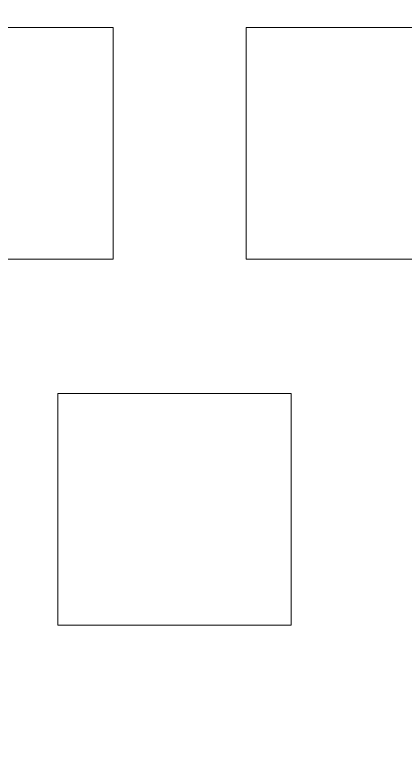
# Model space of a CAD drawing. Header units: inches. Extents: x -5.25 to 4.1, y -1.02 to 4.
# Drawn here: x -3.548 to -2.883, y 1.562 to 2.804 of the extents above; entities that cross this region are included whole.
import ezdxf

# ---------------------------------------------------------------- set-up
doc = ezdxf.new("R2010")
doc.units = ezdxf.units.IN
doc.header["$MEASUREMENT"] = 0
doc.layers.add('Layer 1', color=7, linetype='Continuous', lineweight=0)

msp = doc.modelspace()

# ---------------------------------------------------------------- linework, layer by layer
at = {"layer": 'Layer 1', "color": 250, "lineweight": 0, "true_color": 0x231f20}
for points, knots in [([(-0.485, 2.782), (-0.485, 2.782), (-0.485, 4), (-0.485, 4), (-0.485, 4), (-5.125, 4), (-5.125, 4), (-5.125, 4), (-5.125, 2.782), (-5.125, 2.782), (-5.125, 2.782), (-5.25, 2.782), (-5.25, 2.782), (-5.25, 2.782), (-5.25, 1.616), (-5.25, 1.616), (-5.25, 1.616), (-5.125, 1.616), (-5.125, 1.616), (-5.125, 1.616), (-5.125, 0.4), (-5.125, 0.4), (-5.125, 0.4), (-0.485, 0.4), (-0.485, 0.4), (-0.485, 0.4), (-0.485, 1.1414), (-0.485, 1.1414), (-0.485, 1.1414), (-0.6805, 1.1414), (-0.6805, 1.1414), (-0.6805, 1.1414), (-0.6805, 1.544), (-0.6805, 1.544), (-0.6805, 1.544), (-0.485, 1.544), (-0.485, 1.544), (-0.485, 1.544), (-0.485, 2.388), (-0.485, 2.388), (-0.485, 2.388), (-0.6805, 2.388), (-0.6805, 2.388), (-0.6805, 2.388), (-0.6805, 2.782), (-0.6805, 2.782), (-0.6805, 2.782), (-0.485, 2.782), (-0.485, 2.782)], [0, 0, 0, 0, 1, 1, 1, 2, 2, 2, 3, 3, 3, 4, 4, 4, 5, 5, 5, 6, 6, 6, 7, 7, 7, 8, 8, 8, 9, 9, 9, 10, 10, 10, 11, 11, 11, 12, 12, 12, 13, 13, 13, 14, 14, 14, 15, 15, 15, 16, 16, 16, 16]), ([(-3.7772, 2.388), (-3.7772, 2.388), (-3.7772, 2.782), (-3.7772, 2.782), (-3.7772, 2.782), (-3.3802, 2.782), (-3.3802, 2.782), (-3.3802, 2.782), (-3.3802, 2.388), (-3.3802, 2.388), (-3.3802, 2.388), (-3.7772, 2.388), (-3.7772, 2.388)], [0, 0, 0, 0, 1, 1, 1, 2, 2, 2, 3, 3, 3, 4, 4, 4, 4]), ([(-3.1543, 2.388), (-3.1543, 2.388), (-3.1543, 2.782), (-3.1543, 2.782), (-3.1543, 2.782), (-2.7572, 2.782), (-2.7572, 2.782), (-2.7572, 2.782), (-2.7572, 2.388), (-2.7572, 2.388), (-2.7572, 2.388), (-3.1543, 2.388), (-3.1543, 2.388)], [0, 0, 0, 0, 1, 1, 1, 2, 2, 2, 3, 3, 3, 4, 4, 4, 4]), ([(-3.4745, 2.159), (-3.4745, 2.159), (-3.0775, 2.159), (-3.0775, 2.159), (-3.0775, 2.159), (-3.0775, 1.765), (-3.0775, 1.765), (-3.0775, 1.765), (-3.4745, 1.765), (-3.4745, 1.765), (-3.4745, 1.765), (-3.4745, 2.159), (-3.4745, 2.159)], [0, 0, 0, 0, 1, 1, 1, 2, 2, 2, 3, 3, 3, 4, 4, 4, 4])]:
    msp.add_open_spline(points, degree=3, knots=knots, dxfattribs=at)

doc.saveas('drawing.dxf')
